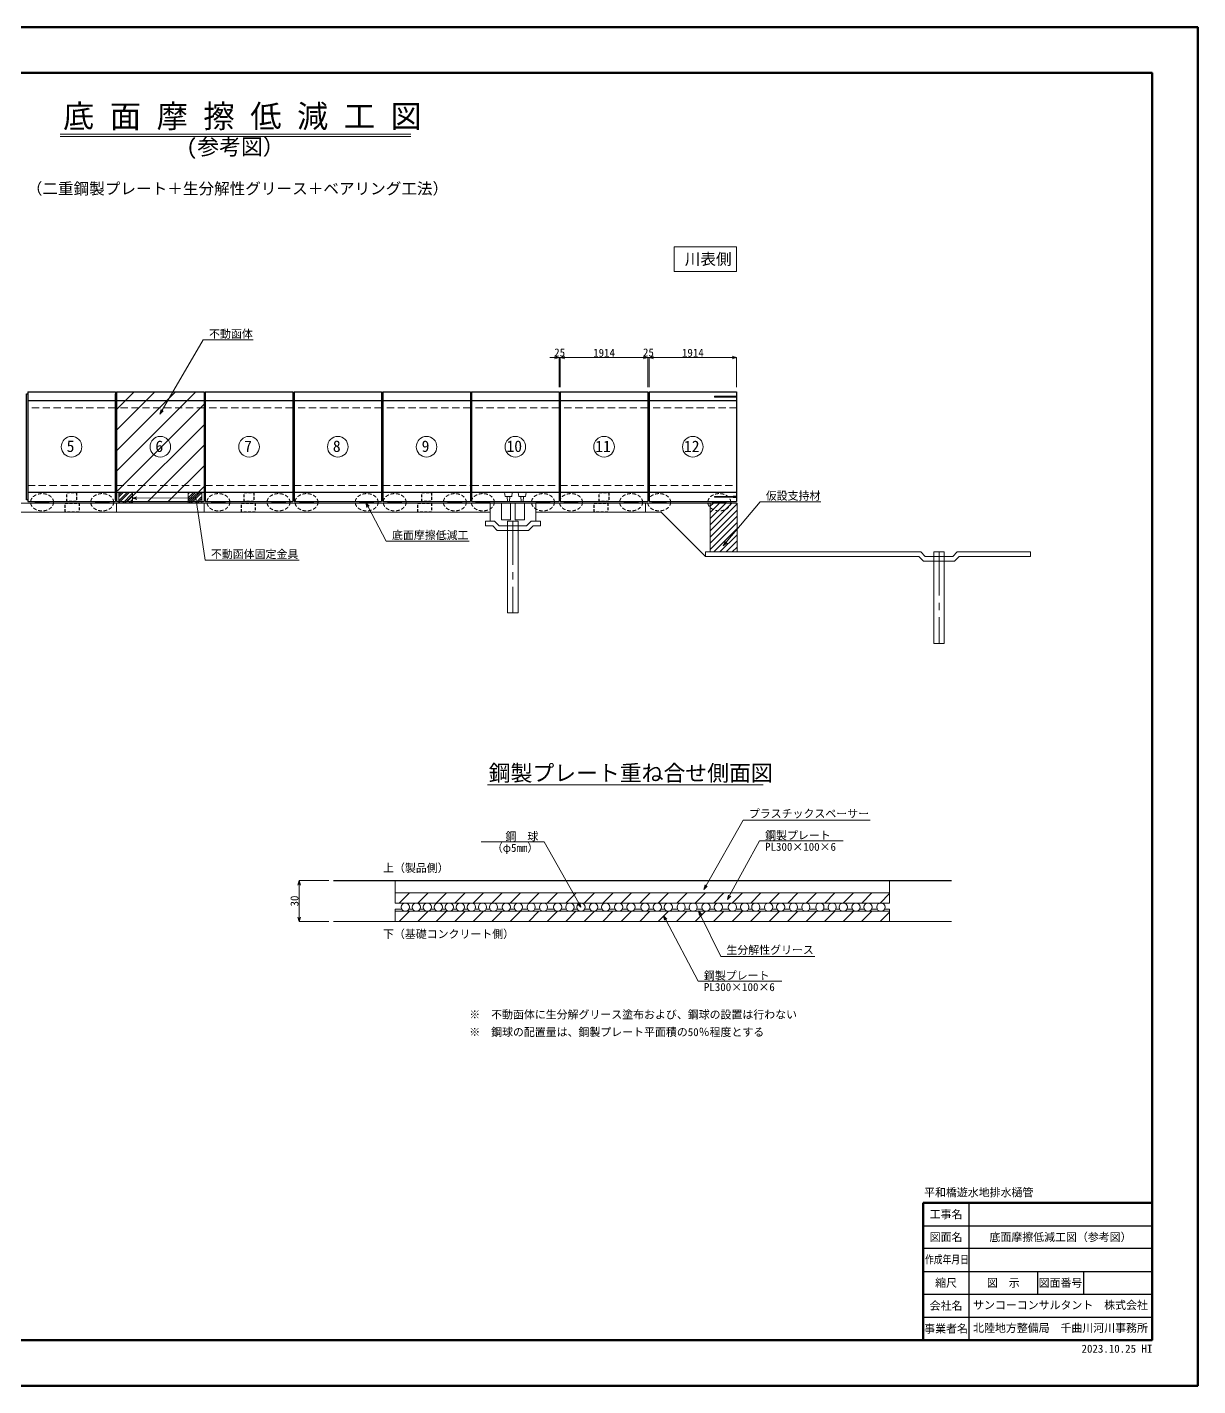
# Model space of a CAD drawing. Header units: millimetres. Extents: x 0 to 42050, y 0 to 29700.
# Drawn here: x 16474 to 42050, y 0 to 29700 of the extents above; entities that cross this region are included whole.
import ezdxf
from ezdxf import colors
from ezdxf.entities.mleader import LeaderData, LeaderLine
from ezdxf.enums import TextEntityAlignment as Align
from ezdxf.math import Vec2, Vec3

# ---------------------------------------------------------------- set-up
doc = ezdxf.new("R2010")
doc.units = ezdxf.units.MM
doc.header["$LTSCALE"] = 50
for name, pattern in [('CENTER2', [28.575, 19.05, -3.175, 3.175, -3.175]), ('HIDDEN', [9.525, 6.35, -3.175]), ('HIDDEN2', [4.7625, 3.175, -1.5875])]:
    doc.linetypes.add(name, pattern=pattern)
for name, color, linetype, lineweight in [('0その他', 7, 'Continuous', 13), ('0タイトル', 7, 'Continuous', 13), ('0中心線', 7, 'CENTER2', 5), ('0寸法', 7, 'Continuous', 5), ('0文字', 41, 'Continuous', 5), ('1Pca-BOX', 3, 'Continuous', 25), ('1アンカーボルト孔', 30, 'Continuous', 13), ('1グラウトホール', 1, 'HIDDEN2', 25), ('2均し基礎コンクリート', 140, 'Continuous', 13), ('2現場打ち・増しコン', 1, 'HIDDEN2', 13), ('2遮水・可とう矢板', 43, 'Continuous', 13), ('3FBゴム', 181, 'Continuous', 25), ('3機械式継手', 220, 'Continuous', 13), ('3金具', 243, 'Continuous', 13), ('D-TTL', 2, 'Continuous', 50), ('D-TTL-FRAM', 2, 'Continuous', 50), ('D-TTL-LINE', 7, 'Continuous', 25), ('D-TTL-TXT', 7, 'Continuous', 25)]:
    doc.layers.add(name, color=color, linetype=linetype, lineweight=lineweight)
doc.styles.add('寸法文字', font='MS Gothic.ttf')
doc.dimstyles.new('1／3', dxfattribs={"dimscale": 50, "dimtxt": 3.5, "dimasz": 2, "dimexe": 0, "dimexo": 2, "dimgap": 0.3, "dimtad": 1, "dimdec": 0, "dimlfac": 0.033333, "dimzin": 1, "dimdsep": 46, "dimtxsty": '寸法文字', "dimblk": 'OPEN30', "dimcen": 0.9, "dimclrd": 256, "dimclre": 256, "dimclrt": 256, "dimadec": 0, "dimazin": 0, "dimtfac": 1, "dimtdec": 0, "dimtmove": 0, "dimatfit": 3, "dimldrblk": 'OPEN30', "dimfxl": 1, "dimlwd": -1, "dimlwe": -1, "dimarcsym": 0})
doc.dimstyles.new('1／50', dxfattribs={"dimscale": 50, "dimtxt": 3.5, "dimasz": 2, "dimexe": 0, "dimexo": 2, "dimgap": 0.3, "dimtad": 1, "dimdec": 1, "dimzin": 9, "dimdsep": 46, "dimtxsty": '寸法文字', "dimblk": 'OPEN30', "dimcen": 2.5, "dimclrd": 256, "dimclre": 256, "dimclrt": 256, "dimadec": 0, "dimazin": 0, "dimtfac": 1, "dimtdec": 1, "dimtmove": 2, "dimatfit": 2, "dimldrblk": 'OPEN30', "dimfxl": 1, "dimlwd": -1, "dimlwe": -1, "dimarcsym": 0})

# ---------------------------------------------------------------- blocks, each defined once
blk = doc.blocks.new('_Open30')
at = {"color": 0, "linetype": 'ByBlock', "lineweight": -2}
for p, q in [((-1, 0.27), (0, 0)), ((0, 0), (-1, -0.27)), ((0, 0), (-1, 0))]:
    blk.add_line(p, q, dxfattribs=at)
blk = doc.blocks.new('*D2')
at = {"layer": '0寸法', "transparency": 16777216}
for p, q in [((23067, 11048), (22417, 11048)), ((22417, 10248), (22417, 10948)), ((23067, 10148), (22417, 10148))]:
    blk.add_line(p, q, dxfattribs=at)
at = {"layer": 'Defpoints', "color": 0, "transparency": 16777216}
for p in [(22417, 11048), (23167, 11048), (23167, 10148)]:
    blk.add_point(p, dxfattribs=at)
at = {"layer": '0寸法', "transparency": 16777216, "xscale": 100, "yscale": 100, "zscale": 100}
for p, rotation in [((22417, 11048), 90), ((22417, 10148), 270)]:
    blk.add_blockref('_Open30', p, dxfattribs=dict(at, rotation=rotation))
at = {"layer": '0寸法', "transparency": 16777216, "insert": (22315, 10598), "char_height": 175, "attachment_point": 5, "rotation": 90, "style": '寸法文字'}
blk.add_mtext('30', dxfattribs=at)
blk = doc.blocks.new('*D7')
at = {"layer": '0寸法', "transparency": 16777216}
for p, q in [((30060, 21828), (30060, 22478)), ((30160, 22478), (31874, 22478)), ((31974, 21828), (31974, 22478))]:
    blk.add_line(p, q, dxfattribs=at)
at = {"layer": 'Defpoints', "color": 0, "transparency": 16777216}
for p in [(31974, 22478), (30060, 21728), (31974, 21728)]:
    blk.add_point(p, dxfattribs=at)
at = {"layer": '0寸法', "transparency": 16777216, "xscale": 100, "yscale": 100, "zscale": 100, "rotation": 180}
blk.add_blockref('_Open30', (30060, 22478), dxfattribs=at)
at = {"layer": '0寸法', "transparency": 16777216, "xscale": 100, "yscale": 100, "zscale": 100}
blk.add_blockref('_Open30', (31974, 22478), dxfattribs=at)
at = {"layer": '0寸法', "transparency": 16777216, "insert": (31017, 22581), "char_height": 175, "attachment_point": 5, "style": '寸法文字'}
blk.add_mtext('1914', dxfattribs=at)
blk = doc.blocks.new('*D8')
at = {"layer": '0寸法', "transparency": 16777216}
for p, q in [((29935, 22478), (29835, 22478)), ((30035, 21828), (30035, 22478)), ((30060, 22478), (30035, 22478)), ((30060, 21828), (30060, 22478)), ((30160, 22478), (30260, 22478))]:
    blk.add_line(p, q, dxfattribs=at)
at = {"layer": 'Defpoints', "color": 0, "transparency": 16777216}
for p in [(30035, 22478), (30035, 21728), (30060, 21728)]:
    blk.add_point(p, dxfattribs=at)
at = {"layer": '0寸法', "transparency": 16777216, "xscale": 100, "yscale": 100, "zscale": 100}
blk.add_blockref('_Open30', (30035, 22478), dxfattribs=at)
at = {"layer": '0寸法', "transparency": 16777216, "xscale": 100, "yscale": 100, "zscale": 100, "rotation": 180}
blk.add_blockref('_Open30', (30060, 22478), dxfattribs=at)
at = {"layer": '0寸法', "transparency": 16777216, "insert": (30047, 22588), "char_height": 175, "attachment_point": 5, "style": '寸法文字'}
blk.add_mtext('25', dxfattribs=at)
blk = doc.blocks.new('*D9')
at = {"layer": '0寸法', "transparency": 16777216}
for p, q in [((28121, 21828), (28121, 22478)), ((29935, 22478), (28221, 22478)), ((30035, 21828), (30035, 22478))]:
    blk.add_line(p, q, dxfattribs=at)
at = {"layer": 'Defpoints', "color": 0, "transparency": 16777216}
for p in [(28121, 22478), (28121, 21728), (30035, 21728)]:
    blk.add_point(p, dxfattribs=at)
at = {"layer": '0寸法', "transparency": 16777216, "xscale": 100, "yscale": 100, "zscale": 100, "rotation": 180}
blk.add_blockref('_Open30', (28121, 22478), dxfattribs=at)
at = {"layer": '0寸法', "transparency": 16777216, "xscale": 100, "yscale": 100, "zscale": 100}
blk.add_blockref('_Open30', (30035, 22478), dxfattribs=at)
at = {"layer": '0寸法', "transparency": 16777216, "insert": (29078, 22581), "char_height": 175, "attachment_point": 5, "style": '寸法文字'}
blk.add_mtext('1914', dxfattribs=at)
blk = doc.blocks.new('*D10')
at = {"layer": '0寸法', "transparency": 16777216}
for p, q in [((27996, 22478), (27896, 22478)), ((28096, 21828), (28096, 22478)), ((28121, 22478), (28096, 22478)), ((28121, 21828), (28121, 22478)), ((28221, 22478), (28321, 22478))]:
    blk.add_line(p, q, dxfattribs=at)
at = {"layer": 'Defpoints', "color": 0, "transparency": 16777216}
for p in [(28096, 22478), (28096, 21728), (28121, 21728)]:
    blk.add_point(p, dxfattribs=at)
at = {"layer": '0寸法', "transparency": 16777216, "xscale": 100, "yscale": 100, "zscale": 100}
blk.add_blockref('_Open30', (28096, 22478), dxfattribs=at)
at = {"layer": '0寸法', "transparency": 16777216, "xscale": 100, "yscale": 100, "zscale": 100, "rotation": 180}
blk.add_blockref('_Open30', (28121, 22478), dxfattribs=at)
at = {"layer": '0寸法', "transparency": 16777216, "insert": (28108, 22588), "char_height": 175, "attachment_point": 5, "style": '寸法文字'}
blk.add_mtext('25', dxfattribs=at)

msp = doc.modelspace()

# ---------------------------------------------------------------- hatches: boundary and pattern name
at = {"layer": '0その他'}
h = msp.add_hatch(dxfattribs=at)
h.set_pattern_fill('ANSI31', color=256, scale=100)
h.set_pattern_definition([(45, (-6164.34, -144240.56), (-224.5064, 224.5064), [])])
h.paths.add_polyline_path([(20339.51, 21728.2), (18425.51, 21728.2), (18425.51, 21528.2), (20339.51, 21528.2)])
h.paths.add_polyline_path([(20339.51, 21528.2), (18425.51, 21528.2), (18425.51, 19588.2), (20339.51, 19588.2)])
h.paths.add_polyline_path([(20339.51, 19588.2), (18444.51, 19588.2), (18444.51, 19328.2), (20339.51, 19328.2)])
h = msp.add_hatch(dxfattribs=at)
h.set_pattern_fill('ANSI31', color=256, scale=30, angle=180)
h.set_pattern_definition([(225, (-364.72, -20076.425), (67.35192, -67.35192), [])])
h.paths.add_polyline_path([(31395.51, 19298.2), (31984.51, 19298.2), (31984.51, 18228.2), (31395.51, 18228.2)])
at = {"layer": '3金具'}
h = msp.add_hatch(dxfattribs=at)
h.set_pattern_fill('ANSI32', color=256, scale=10, angle=90, style=0)
h.set_pattern_definition([(45, (76925.06, 38550.515), (67.35192, -67.35192), []), (45, (76925.06, 38595.42), (67.35192, -67.35192), [])])
h.paths.add_polyline_path([(18475.51, 19528.2), (18775.51, 19528.2), (18775.51, 19298.2), (18475.51, 19298.2)])
h = msp.add_hatch(dxfattribs=at)
h.set_pattern_fill('ANSI32', color=256, scale=10, angle=90, style=0)
h.set_pattern_definition([(45, (77432.06, 38550.515), (67.35192, -67.35192), []), (45, (77432.06, 38595.42), (67.35192, -67.35192), [])])
h.paths.add_polyline_path([(20289.51, 19528.2), (19989.51, 19528.2), (19989.51, 19298.2), (20289.51, 19298.2)])
at = {"layer": '3金具', "lineweight": 9}
h = msp.add_hatch(dxfattribs=at)
h.set_pattern_fill('ANSI31', color=256, scale=90, style=0)
h.set_pattern_definition([(45, (-27627, -14601.83), (-202.0558, 202.0558), [])])
h.paths.add_polyline_path([(26317.25, 10372.81), (24517.25, 10372.81), (24517.25, 10147.81), (26317.25, 10147.81)])
h.paths.add_polyline_path([(35317.25, 10372.81), (26317.25, 10372.81), (26317.25, 10147.81), (35317.25, 10147.81)])
h.paths.add_polyline_path([(35317.25, 10777.81), (26317.25, 10777.81), (26317.25, 10552.81), (35317.25, 10552.81)])
h.paths.add_polyline_path([(26317.25, 10777.81), (24517.25, 10777.81), (24517.25, 10552.81), (26317.25, 10552.81)])

# ---------------------------------------------------------------- linework, layer by layer
at = {"layer": '0その他'}
msp.add_lwpolyline([(31395.51, 19298.2), (31395.51, 18228.2), (31984.51, 18228.2), (31984.51, 19298.2)], close=True, dxfattribs=at)
at = {"layer": '0その他', "linetype": 'HIDDEN2', "ltscale": 0.5, "extrusion": (0, 0, -1)}
for centre in [(16799.51, 19315.2), (18113.51, 19315.2), (20651.51, 19315.2), (21965.51, 19315.2), (22577.51, 19315.2), (23891.51, 19315.2), (24503.51, 19315.2), (25817.51, 19315.2), (26429.51, 19315.2), (27743.51, 19315.2), (28355.51, 19315.2), (29669.51, 19315.2), (30281.51, 19315.2), (31595.51, 19315.2)]:
    msp.add_ellipse(centre, major_axis=(250.51, 0), ratio=0.75351815, dxfattribs=at)
at = {"layer": '0タイトル'}
for p, q in [((17193.66, 27361.41), (24856.34, 27361.41)), ((17193.66, 27311.41), (24856.34, 27311.41)), ((32551.13, 13137.43), (26527.92, 13137.43))]:
    msp.add_line(p, q, dxfattribs=at)
at = {"layer": '0中心線', "ltscale": 0.1}
for p, q in [((31973.51, 21623.2), (31491.51, 21623.2)), ((31973.51, 19433.2), (31491.51, 19433.2))]:
    msp.add_line(p, q, dxfattribs=at)
at = {"layer": '0中心線'}
for p, q in [((27086.51, 18898.2), (27086.51, 16898.2)), ((36395.81, 18228.2), (36395.81, 16228.2))]:
    msp.add_line(p, q, dxfattribs=at)
at = {"layer": '0文字'}
msp.add_lwpolyline([(30606.64, 24894.81), (31973.51, 24894.81), (31973.51, 24357.73), (30606.64, 24357.73)], close=True, dxfattribs=at)
for centre in [(17443.51, 20528.2), (19382.51, 20528.2), (21321.51, 20528.2), (23260.51, 20528.2), (25199.51, 20528.2), (27138.51, 20528.2), (29077.51, 20528.2), (31016.51, 20528.2)]:
    msp.add_circle(centre, 225, dxfattribs=at)
at = {"layer": '1Pca-BOX'}
for p, q in [((16486.51, 21728.2), (18400.51, 21728.2)), ((16486.51, 21728.2), (16486.51, 19328.2)), ((18400.51, 21728.2), (18400.51, 19328.2)), ((18425.51, 21728.2), (20339.51, 21728.2)), ((18425.51, 21728.2), (18425.51, 19328.2)), ((20339.51, 21728.2), (20339.51, 19328.2)), ((20364.51, 21728.2), (22278.51, 21728.2)), ((20364.51, 21728.2), (20364.51, 19328.2)), ((22278.51, 21728.2), (22278.51, 19328.2)), ((22303.51, 21728.2), (24217.51, 21728.2)), ((22303.51, 21728.2), (22303.51, 19328.2)), ((24217.51, 21728.2), (24217.51, 19328.2)), ((24242.51, 21728.2), (26156.51, 21728.2)), ((24242.51, 21728.2), (24242.51, 19328.2)), ((26156.51, 21728.2), (26156.51, 19328.2)), ((26181.51, 21728.2), (28095.51, 21728.2)), ((26181.51, 21728.2), (26181.51, 19328.2)), ((28095.51, 21728.2), (28095.51, 19328.2)), ((28120.51, 21728.2), (30034.51, 21728.2)), ((28120.51, 21728.2), (28120.51, 19328.2)), ((30034.51, 21728.2), (30034.51, 19328.2)), ((30059.51, 21728.2), (31973.51, 21728.2)), ((30059.51, 21728.2), (30059.51, 19328.2)), ((31973.51, 21728.2), (31973.51, 19328.2)), ((18400.51, 21528.2), (16486.51, 21528.2)), ((20339.51, 21528.2), (18425.51, 21528.2)), ((22278.51, 21528.2), (20364.51, 21528.2)), ((24217.51, 21528.2), (22303.51, 21528.2)), ((26156.51, 21528.2), (24242.51, 21528.2)), ((28095.51, 21528.2), (26181.51, 21528.2)), ((30034.51, 21528.2), (28120.51, 21528.2)), ((31973.51, 21528.2), (30059.51, 21528.2)), ((18400.51, 19528.2), (16486.51, 19528.2)), ((16486.51, 19328.2), (18400.51, 19328.2)), ((20339.51, 19528.2), (18425.51, 19528.2)), ((18425.51, 19328.2), (20339.51, 19328.2)), ((22278.51, 19528.2), (20364.51, 19528.2)), ((20364.51, 19328.2), (22278.51, 19328.2)), ((24217.51, 19528.2), (22303.51, 19528.2)), ((22303.51, 19328.2), (24217.51, 19328.2)), ((26156.51, 19528.2), (24242.51, 19528.2)), ((24242.51, 19328.2), (26156.51, 19328.2)), ((28095.51, 19528.2), (26181.51, 19528.2)), ((26181.51, 19328.2), (28095.51, 19328.2)), ((30034.51, 19528.2), (28120.51, 19528.2)), ((28120.51, 19328.2), (30034.51, 19328.2)), ((31973.51, 19528.2), (30059.51, 19528.2)), ((30059.51, 19328.2), (31973.51, 19328.2)), ((23167.25, 11047.81), (36667.25, 11047.81))]:
    msp.add_line(p, q, dxfattribs=at)
at = {"layer": '1Pca-BOX', "linetype": 'HIDDEN2', "lineweight": 9}
for p, q in [((18400.51, 21378.2), (16486.51, 21378.2)), ((20339.51, 21378.2), (18425.51, 21378.2)), ((22278.51, 21378.2), (20364.51, 21378.2)), ((24217.51, 21378.2), (22303.51, 21378.2)), ((26156.51, 21378.2), (24242.51, 21378.2)), ((28095.51, 21378.2), (26181.51, 21378.2)), ((30034.51, 21378.2), (28120.51, 21378.2)), ((31973.51, 21378.2), (30059.51, 21378.2)), ((16486.51, 19678.2), (18400.51, 19678.2)), ((18425.51, 19678.2), (20339.51, 19678.2)), ((20364.51, 19678.2), (22278.51, 19678.2)), ((22303.51, 19678.2), (24217.51, 19678.2)), ((24242.51, 19678.2), (26156.51, 19678.2)), ((26181.51, 19678.2), (28095.51, 19678.2)), ((28120.51, 19678.2), (30034.51, 19678.2)), ((30059.51, 19678.2), (31973.51, 19678.2))]:
    msp.add_line(p, q, dxfattribs=at)
at = {"layer": '1アンカーボルト孔', "ltscale": 10}
for p, q in [((26958.51, 19438.2), (26968.51, 19328.2)), ((27258.51, 19438.2), (27268.51, 19328.2))]:
    msp.add_line(p, q, dxfattribs=at)
at = {"layer": '1アンカーボルト孔', "ltscale": 3}
for p, q in [((26968.51, 19328.2), (27008.51, 19328.2)), ((27008.51, 19328.2), (27018.51, 19438.2)), ((27268.51, 19328.2), (27308.51, 19328.2)), ((27308.51, 19328.2), (27318.51, 19438.2))]:
    msp.add_line(p, q, dxfattribs=at)
at = {"layer": '1アンカーボルト孔', "linetype": 'HIDDEN', "ltscale": 3}
for p, q in [((26836.51, 19298.2), (26836.51, 18928.2)), ((27036.51, 19298.2), (27036.51, 18928.2)), ((27136.51, 19298.2), (27136.51, 18928.2)), ((27336.51, 19298.2), (27336.51, 18928.2)), ((26836.51, 18928.2), (27036.51, 18928.2)), ((27136.51, 18928.2), (27336.51, 18928.2))]:
    msp.add_line(p, q, dxfattribs=at)
at = {"layer": '1アンカーボルト孔', "ltscale": 3}
for points in [[(26913.5, 19438.2), (26903.51, 19528.2), (27073.51, 19528.2), (27063.51, 19438.2)], [(27213.5, 19438.2), (27203.51, 19528.2), (27373.51, 19528.2), (27363.51, 19438.2)]]:
    msp.add_lwpolyline(points, close=True, dxfattribs=at)
at = {"layer": '1グラウトホール', "ltscale": 0.4}
for points in [[(17338.51, 19528.2), (17548.51, 19528.2), (17548.51, 19328.2), (17338.51, 19328.2)], [(21216.51, 19528.2), (21426.51, 19528.2), (21426.51, 19328.2), (21216.51, 19328.2)], [(25094.51, 19528.2), (25304.51, 19528.2), (25304.51, 19328.2), (25094.51, 19328.2)], [(28972.51, 19528.2), (29182.51, 19528.2), (29182.51, 19328.2), (28972.51, 19328.2)], [(17306.51, 19298.2), (17606.51, 19298.2), (17606.51, 19098.2), (17306.51, 19098.2)], [(21158.51, 19298.2), (21458.51, 19298.2), (21458.51, 19098.2), (21158.51, 19098.2)], [(25010.51, 19298.2), (25310.51, 19298.2), (25310.51, 19098.2), (25010.51, 19098.2)], [(28862.51, 19298.2), (29162.51, 19298.2), (29162.51, 19098.2), (28862.51, 19098.2)]]:
    msp.add_lwpolyline(points, close=True, dxfattribs=at)
at = {"layer": '2均し基礎コンクリート'}
for p, q in [((9295.81, 19298.2), (31395.51, 19298.2)), ((9602.51, 19098.2), (26586.51, 19098.2)), ((18425.51, 19298.2), (18425.51, 19098.2)), ((20339.51, 19298.2), (20339.51, 19098.2)), ((27586.51, 19098.2), (30325.51, 19098.2)), ((29981.51, 19298.2), (29981.51, 19098.2)), ((30325.51, 19098.2), (31295.51, 18128.2)), ((31395.51, 18228.2), (31295.51, 18228.2)), ((31295.51, 18128.2), (31295.51, 18228.2)), ((35954.39, 18128.2), (31295.51, 18128.2)), ((35954.39, 18128.2), (36054.39, 18028.2)), ((36737.23, 18028.2), (36837.23, 18128.2)), ((38395.81, 18128.2), (36837.23, 18128.2)), ((38395.81, 18228.2), (38295.81, 18228.2)), ((38395.81, 18228.2), (38395.81, 18128.2)), ((36054.39, 18028.2), (36737.23, 18028.2)), ((36667.25, 10147.81), (23167.25, 10147.81))]:
    msp.add_line(p, q, dxfattribs=at)
at = {"layer": '2均し基礎コンクリート', "linetype": 'Continuous'}
for p, q in [((31395.51, 19298.2), (31395.51, 18228.2)), ((35995.81, 18228.2), (31395.51, 18228.2)), ((35995.81, 18228.2), (36095.81, 18128.2)), ((36095.81, 18128.2), (36695.81, 18128.2)), ((36695.81, 18128.2), (36795.81, 18228.2)), ((38295.81, 18228.2), (36795.81, 18228.2))]:
    msp.add_line(p, q, dxfattribs=at)
at = {"layer": '2均し基礎コンクリート'}
msp.add_lwpolyline([(27586.51, 18898.2), (27686.51, 18898.2), (27686.51, 18798.2), (27527.93, 18798.2), (27427.93, 18698.2), (26745.09, 18698.2), (26645.09, 18798.2), (26486.51, 18798.2), (26486.51, 18898.2), (26586.51, 18898.2)], dxfattribs=at)
at = {"layer": '2現場打ち・増しコン', "linetype": 'Continuous'}
for p, q in [((26586.51, 19298.2), (26586.51, 18898.2)), ((27586.51, 19298.2), (26586.51, 19298.2)), ((27586.51, 19298.2), (27586.51, 18898.2))]:
    msp.add_line(p, q, dxfattribs=at)
msp.add_lwpolyline([(26586.51, 18898.2), (26686.51, 18898.2), (26786.51, 18798.2), (27386.51, 18798.2), (27486.51, 18898.2), (27586.51, 18898.2)], dxfattribs=at)
at = {"layer": '2遮水・可とう矢板'}
for p, q in [((26971.51, 18898.2), (26971.51, 16898.2)), ((27201.51, 18898.2), (26971.51, 18898.2)), ((27201.51, 18898.2), (27201.51, 16898.2)), ((36280.81, 18228.2), (36280.81, 16228.2)), ((36280.81, 18228.2), (36510.81, 18228.2)), ((36510.81, 18228.2), (36510.81, 16228.2)), ((26971.51, 16898.2), (27201.51, 16898.2)), ((36280.81, 16228.2), (36510.81, 16228.2))]:
    msp.add_line(p, q, dxfattribs=at)
at = {"layer": '3FBゴム'}
for points in [[(16461.51, 21688.2), (16486.51, 21688.2), (16486.51, 19368.2), (16461.51, 19368.2)], [(18400.51, 21688.2), (18425.51, 21688.2), (18425.51, 19368.2), (18400.51, 19368.2)], [(20364.51, 21688.2), (20339.51, 21688.2), (20339.51, 19368.2), (20364.51, 19368.2)], [(22303.51, 21688.2), (22278.51, 21688.2), (22278.51, 19368.2), (22303.51, 19368.2)], [(24242.51, 21688.2), (24217.51, 21688.2), (24217.51, 19368.2), (24242.51, 19368.2)], [(26181.51, 21688.2), (26156.51, 21688.2), (26156.51, 19368.2), (26181.51, 19368.2)], [(28120.51, 21688.2), (28095.51, 21688.2), (28095.51, 19368.2), (28120.51, 19368.2)], [(30059.51, 21688.2), (30034.51, 21688.2), (30034.51, 19368.2), (30059.51, 19368.2)]]:
    msp.add_lwpolyline(points, close=True, dxfattribs=at)
at = {"layer": '3機械式継手'}
for p, q in [((31896.51, 21631.2), (31491.51, 21631.2)), ((31491.51, 21615.2), (31491.51, 21631.2)), ((31896.51, 21615.2), (31491.51, 21615.2)), ((31896.51, 21609.95), (31896.51, 21636.45)), ((31896.51, 21636.45), (31951.51, 21636.45)), ((31896.51, 21609.95), (31951.51, 21609.95)), ((31955.51, 21635.95), (31951.51, 21636.45)), ((31955.51, 21610.45), (31951.51, 21609.95)), ((31955.51, 21635.95), (31973.51, 21635.95)), ((31955.51, 21610.45), (31973.51, 21610.45)), ((31973.51, 21635.95), (31973.51, 21610.45)), ((31973.51, 21635.95), (31973.51, 21610.45)), ((31896.51, 19441.2), (31491.51, 19441.2)), ((31491.51, 19425.2), (31491.51, 19441.2)), ((31896.51, 19425.2), (31491.51, 19425.2)), ((31896.51, 19419.95), (31896.51, 19446.45)), ((31896.51, 19446.45), (31951.51, 19446.45)), ((31896.51, 19419.95), (31951.51, 19419.95)), ((31955.51, 19445.95), (31951.51, 19446.45)), ((31955.51, 19420.45), (31951.51, 19419.95)), ((31955.51, 19445.95), (31973.51, 19445.95)), ((31955.51, 19420.45), (31973.51, 19420.45)), ((31973.51, 19445.95), (31973.51, 19420.45)), ((31973.51, 19445.95), (31973.51, 19420.45))]:
    msp.add_line(p, q, dxfattribs=at)
at = {"layer": '3機械式継手', "linetype": 'HIDDEN2', "ltscale": 0.6}
for p, q in [((31896.51, 21631.2), (31973.51, 21631.2)), ((31896.51, 21615.2), (31973.51, 21615.2)), ((31941.51, 21615.2), (31941.51, 21631.2)), ((31952.51, 21615.2), (31952.51, 21631.2)), ((31896.51, 19441.2), (31973.51, 19441.2)), ((31896.51, 19425.2), (31973.51, 19425.2)), ((31941.51, 19425.2), (31941.51, 19441.2)), ((31952.51, 19425.2), (31952.51, 19441.2))]:
    msp.add_line(p, q, dxfattribs=at)
at = {"layer": '3金具'}
for p, q in [((16649.51, 19315.2), (16949.51, 19315.2)), ((16649.51, 19309.2), (16949.51, 19309.2)), ((17963.51, 19315.2), (18263.51, 19315.2)), ((17963.51, 19309.2), (18263.51, 19309.2)), ((20501.51, 19315.2), (20801.51, 19315.2)), ((20501.51, 19309.2), (20801.51, 19309.2)), ((21815.51, 19315.2), (22115.51, 19315.2)), ((21815.51, 19309.2), (22115.51, 19309.2)), ((22427.51, 19315.2), (22727.51, 19315.2)), ((22427.51, 19309.2), (22727.51, 19309.2)), ((23741.51, 19315.2), (24041.51, 19315.2)), ((23741.51, 19309.2), (24041.51, 19309.2)), ((24353.51, 19315.2), (24653.51, 19315.2)), ((24353.51, 19309.2), (24653.51, 19309.2)), ((25667.51, 19315.2), (25967.51, 19315.2)), ((25667.51, 19309.2), (25967.51, 19309.2)), ((26279.51, 19315.2), (26579.51, 19315.2)), ((26279.51, 19309.2), (26579.51, 19309.2)), ((27593.51, 19315.2), (27893.51, 19315.2)), ((27593.51, 19309.2), (27893.51, 19309.2)), ((28205.51, 19315.2), (28505.51, 19315.2)), ((28205.51, 19309.2), (28505.51, 19309.2)), ((29519.51, 19315.2), (29819.51, 19315.2)), ((29519.51, 19309.2), (29819.51, 19309.2)), ((30131.51, 19315.2), (30431.51, 19315.2)), ((30131.51, 19309.2), (30431.51, 19309.2)), ((31445.51, 19315.2), (31745.51, 19315.2)), ((31445.51, 19309.2), (31745.51, 19309.2)), ((16649.51, 19304.2), (16949.51, 19304.2)), ((17963.51, 19304.2), (18263.51, 19304.2)), ((20501.51, 19304.2), (20801.51, 19304.2)), ((21815.51, 19304.2), (22115.51, 19304.2)), ((22427.51, 19304.2), (22727.51, 19304.2)), ((23741.51, 19304.2), (24041.51, 19304.2)), ((24353.51, 19304.2), (24653.51, 19304.2)), ((25667.51, 19304.2), (25967.51, 19304.2)), ((26279.51, 19304.2), (26579.51, 19304.2)), ((27593.51, 19304.2), (27893.51, 19304.2)), ((28205.51, 19304.2), (28505.51, 19304.2)), ((29519.51, 19304.2), (29819.51, 19304.2)), ((30131.51, 19304.2), (30431.51, 19304.2)), ((31445.51, 19304.2), (31745.51, 19304.2))]:
    msp.add_line(p, q, dxfattribs=at)
at = {"layer": '3金具', "ltscale": 20}
for p, q in [((24657.17, 10417.81), (24517.25, 10417.81)), ((24517.25, 10417.81), (24517.25, 10147.81)), ((24898.02, 10417.81), (24813.06, 10417.81)), ((25138.86, 10417.81), (25053.9, 10417.81)), ((25379.71, 10417.81), (25294.75, 10417.81)), ((25620.55, 10417.81), (25535.59, 10417.81)), ((25861.4, 10417.81), (25776.44, 10417.81)), ((26102.24, 10417.81), (26017.28, 10417.81)), ((26343.09, 10417.81), (26258.13, 10417.81)), ((26583.93, 10417.81), (26498.97, 10417.81)), ((26863.09, 10417.81), (26739.82, 10417.81)), ((27125.9, 10417.81), (27018.97, 10417.81)), ((27407.48, 10417.81), (27281.78, 10417.81)), ((27676.56, 10417.81), (27563.37, 10417.81)), ((27984.24, 10417.81), (27832.44, 10417.81)), ((28253.31, 10417.81), (28140.13, 10417.81)), ((28494.16, 10417.81), (28409.2, 10417.81)), ((28773.31, 10417.81), (28650.04, 10417.81)), ((29036.13, 10417.81), (28929.2, 10417.81)), ((29317.71, 10417.81), (29192.01, 10417.81)), ((29586.78, 10417.81), (29473.6, 10417.81)), ((29894.47, 10417.81), (29742.67, 10417.81)), ((30163.54, 10417.81), (30050.35, 10417.81)), ((30404.38, 10417.81), (30319.42, 10417.81)), ((30683.54, 10417.81), (30560.27, 10417.81)), ((30946.35, 10417.81), (30839.42, 10417.81)), ((31227.94, 10417.81), (31102.24, 10417.81)), ((31497.01, 10417.81), (31383.82, 10417.81)), ((31804.7, 10417.81), (31652.89, 10417.81)), ((32073.77, 10417.81), (31960.58, 10417.81)), ((32314.61, 10417.81), (32229.65, 10417.81)), ((32593.77, 10417.81), (32470.5, 10417.81)), ((32856.58, 10417.81), (32749.65, 10417.81)), ((33138.16, 10417.81), (33012.46, 10417.81)), ((33407.23, 10417.81), (33294.05, 10417.81)), ((33714.92, 10417.81), (33563.12, 10417.81)), ((33983.99, 10417.81), (33870.81, 10417.81)), ((34224.84, 10417.81), (34139.88, 10417.81)), ((34503.99, 10417.81), (34380.72, 10417.81)), ((34766.8, 10417.81), (34659.88, 10417.81)), ((35048.39, 10417.81), (34922.69, 10417.81)), ((35317.46, 10417.81), (35204.27, 10417.81)), ((35317.25, 10417.81), (35317.25, 10147.81))]:
    msp.add_line(p, q, dxfattribs=at)
at = {"layer": '3金具'}
for points in [[(16949.51, 19328.2), (16649.51, 19328.2), (16649.51, 19298.2), (16949.51, 19298.2)], [(18263.51, 19328.2), (17963.51, 19328.2), (17963.51, 19298.2), (18263.51, 19298.2)], [(18775.51, 19528.2), (18475.51, 19528.2), (18475.51, 19298.2), (18775.51, 19298.2)], [(19989.51, 19528.2), (20289.51, 19528.2), (20289.51, 19298.2), (19989.51, 19298.2)], [(20801.51, 19328.2), (20501.51, 19328.2), (20501.51, 19298.2), (20801.51, 19298.2)], [(22115.51, 19328.2), (21815.51, 19328.2), (21815.51, 19298.2), (22115.51, 19298.2)], [(22727.51, 19328.2), (22427.51, 19328.2), (22427.51, 19298.2), (22727.51, 19298.2)], [(24041.51, 19328.2), (23741.51, 19328.2), (23741.51, 19298.2), (24041.51, 19298.2)], [(24653.51, 19328.2), (24353.51, 19328.2), (24353.51, 19298.2), (24653.51, 19298.2)], [(25967.51, 19328.2), (25667.51, 19328.2), (25667.51, 19298.2), (25967.51, 19298.2)], [(26579.51, 19328.2), (26279.51, 19328.2), (26279.51, 19298.2), (26579.51, 19298.2)], [(27893.51, 19328.2), (27593.51, 19328.2), (27593.51, 19298.2), (27893.51, 19298.2)], [(28505.51, 19328.2), (28205.51, 19328.2), (28205.51, 19298.2), (28505.51, 19298.2)], [(29819.51, 19328.2), (29519.51, 19328.2), (29519.51, 19298.2), (29819.51, 19298.2)], [(30431.51, 19328.2), (30131.51, 19328.2), (30131.51, 19298.2), (30431.51, 19298.2)], [(31745.51, 19328.2), (31445.51, 19328.2), (31445.51, 19298.2), (31745.51, 19298.2)], [(24517.25, 10372.81), (35317.25, 10372.81), (35317.25, 10147.81), (24517.25, 10147.81)]]:
    msp.add_lwpolyline(points, close=True, dxfattribs=at)
for points in [[(35317.25, 11047.81), (35317.25, 10552.81), (24517.25, 10552.81), (24517.25, 11047.81)], [(24517.25, 11047.81), (35317.25, 11047.81)], [(35317.25, 10777.81), (24517.25, 10777.81)]]:
    msp.add_lwpolyline(points, dxfattribs=at)
at = {"layer": '3金具', "ltscale": 20}
for centre in [(24735.11, 10462.81), (24975.96, 10462.81), (25216.8, 10462.81), (25457.65, 10462.81), (25698.49, 10462.81), (25939.34, 10462.81), (26180.18, 10462.81), (26421.03, 10462.81), (26661.87, 10462.81), (26941.03, 10462.81), (27203.84, 10462.81), (27485.43, 10462.81), (27754.5, 10462.81), (28062.19, 10462.81), (28331.26, 10462.81), (28572.1, 10462.81), (28851.26, 10462.81), (29114.07, 10462.81), (29395.65, 10462.81), (29664.72, 10462.81), (29972.41, 10462.81), (30241.48, 10462.81), (30482.33, 10462.81), (30761.48, 10462.81), (31024.29, 10462.81), (31305.88, 10462.81), (31574.95, 10462.81), (31882.64, 10462.81), (32151.71, 10462.81), (32392.55, 10462.81), (32671.71, 10462.81), (32934.52, 10462.81), (33216.11, 10462.81), (33485.18, 10462.81), (33792.86, 10462.81), (34061.93, 10462.81), (34302.78, 10462.81), (34581.93, 10462.81), (34844.75, 10462.81), (35126.33, 10462.81)]:
    msp.add_circle(centre, 90, dxfattribs=at)
at = {"layer": 'D-TTL'}
for points in [[(0, 0), (42050, 0), (42050, 29700), (0, 29700)], [(1000, 1000), (41050, 1000), (41050, 28700), (1000, 28700)]]:
    msp.add_lwpolyline(points, close=True, dxfattribs=at)
at = {"layer": 'D-TTL-FRAM'}
for p, q in [((36050, 4000), (41050, 4000)), ((36050, 1000), (36050, 4000)), ((41050, 4000), (41050, 1000)), ((41050, 1000), (36050, 1000))]:
    msp.add_line(p, q, dxfattribs=at)
at = {"layer": 'D-TTL-LINE'}
for p, q in [((37050, 4000), (37050, 1000)), ((36050, 3500), (41050, 3500)), ((41050, 3000), (36050, 3000)), ((36050, 2500), (41050, 2500)), ((38550, 2500), (38550, 2000)), ((39550, 2500), (39550, 2000)), ((41050, 2000), (36050, 2000)), ((36050, 1500), (41050, 1500))]:
    msp.add_line(p, q, dxfattribs=at)

# ---------------------------------------------------------------- texts
at = {"layer": '0タイトル', "style": '寸法文字'}
for s, height, p in [('底 面 摩 擦 低 減 工 図', 500, (17258.94, 27503.08)), ('鋼製プレート重ね合せ側面図', 350, (26556.68, 13221.09))]:
    msp.add_text(s, height=height, dxfattribs=at).set_placement(p)
for s, height, p in [('(参考図）', 350, (21025, 26805.84)), ('（二重鋼製プレート＋生分解性グリース＋ベアリング工法）', 250, (21068.52, 25971.41))]:
    msp.add_text(s, height=height, dxfattribs=at).set_placement(p, align=Align.BOTTOM_CENTER)
at = {"layer": '0文字', "style": '寸法文字'}
for s, height, p in [('川表側', 250, (30841.08, 24506.14)), ('下（基礎コンクリート側）', 175, (24247.39, 9787.81)), ('※\u3000不動函体に生分解グリース塗布および、鋼球の設置は行わない', 175, (26132.29, 8027.86)), ('※\u3000鋼球の配置量は、鋼製プレート平面積の50％程度とする', 175, (26132.29, 7644.63))]:
    msp.add_text(s, height=height, dxfattribs=at).set_placement(p)
msp.add_text('上（製品側）', height=175, dxfattribs=at).set_placement((24249.57, 11407.81), align=Align.TOP_LEFT)
at = {"layer": '0文字', "char_height": 250, "attachment_point": 5, "style": '寸法文字'}
for s, insert in [('5', (17420.78, 20537.59)), ('6', (19359.78, 20537.59)), ('7', (21298.78, 20537.59)), ('8', (23237.78, 20537.59)), ('9', (25176.78, 20537.59)), ('10', (27115.78, 20537.59)), ('11', (29054.78, 20537.59)), ('12', (30993.78, 20537.59))]:
    msp.add_mtext(s, dxfattribs=dict(at, insert=insert))
at = {"layer": 'D-TTL-TXT', "style": '寸法文字'}
msp.add_text('平和橋遊水地排水樋管', height=175, dxfattribs=at).set_placement((36069.85, 4087.81), align=Align.BOTTOM_LEFT)
for s, p in [('工事名', (36550, 3750)), ('図面名', (36550, 3250)), ('底面摩擦低減工図（参考図）', (39050, 3250)), ('縮尺', (36550, 2250)), ('図\u3000示', (37800, 2250)), ('図面番号', (39050, 2250)), ('会社名', (36550, 1750)), ('事業者名', (36550, 1250))]:
    msp.add_text(s, height=175, dxfattribs=at).set_placement(p, align=Align.MIDDLE_CENTER)
at = {"layer": 'D-TTL-TXT', "style": '寸法文字', "width": 0.84179}
msp.add_text('作成年月日', height=175, dxfattribs=at).set_placement((36090.32, 2673.41), (37047.49, 2673.41), align=Align.FIT)
at = {"layer": 'D-TTL-TXT', "color": 7, "style": '寸法文字'}
for s, p in [('サンコーコンサルタント\u3000株式会社', (39050, 1764.32)), ('北陸地方整備局  千曲川河川事務所', (39050, 1264.32))]:
    msp.add_text(s, height=175, dxfattribs=at).set_placement(p, align=Align.MIDDLE_CENTER)
at = {"layer": 'Defpoints', "style": '寸法文字'}
msp.add_text('2023.10.25 HI', height=175, dxfattribs=at).set_placement((41057.54, 723.99), align=Align.RIGHT)

# ---------------------------------------------------------------- dimensions: what is measured, and where the dimension line sits
at = {"layer": '0寸法'}
for base, p1, p2, picture, middle in [((28095.51, 22478.2), (28120.51, 21728.2), (28095.51, 21728.2), '*D10', (28108.01, 22588.2)), ((28120.51, 22478.2), (30034.51, 21728.2), (28120.51, 21728.2), '*D9', (29077.51, 22580.7)), ((30034.51, 22478.2), (30059.51, 21728.2), (30034.51, 21728.2), '*D8', (30047.01, 22588.2)), ((31973.51, 22478.2), (30059.51, 21728.2), (31973.51, 21728.2), '*D7', (31016.51, 22580.7))]:
    dim = msp.add_linear_dim(base=base, p1=p1, p2=p2, dimstyle='1／50', dxfattribs=at)
    dim.commit()
    dim.dimension.update_dxf_attribs({"geometry": picture, "text_midpoint": middle})
dim = msp.add_linear_dim(base=(22417.25, 11047.81), p1=(23167.25, 10147.81), p2=(23167.25, 11047.81), angle=90, dimstyle='1／3', dxfattribs=at)
dim.commit()
dim.dimension.update_dxf_attribs({"geometry": '*D2', "text_midpoint": (22314.75, 10597.81)})

# ---------------------------------------------------------------- leaders
at = {"layer": '0文字'}
ml = msp.add_multileader_mtext('Standard', dxfattribs=at)
ml.set_content('不動函体', color=256, style='寸法文字')
ml.set_leader_properties(color=256, linetype='ByLayer', lineweight=-1)
ml.set_arrow_properties(name='OPEN30')
ml.build(insert=Vec2(0, 0))
ml.multileader.update_dxf_attribs({"text_left_attachment_type": 5, "text_right_attachment_type": 5, "dogleg_length": 0.5, "arrow_head_size": 100, "scale": 50})
ctx = ml.context
ctx.base_point, ctx.scale, ctx.char_height, ctx.arrow_head_size, ctx.landing_gap_size, ctx.plane_origin = Vec3(20347.02, 22861.99), 50, 175, 100, 100, Vec3(19314.77, 21558.11)
ctx.left_attachment, ctx.right_attachment = 5, 5
notes = []
notes.append((ctx, [(0, (1, 1, 0), (20322.02, 22861.99), (1, 0), 25, [(0, [(19373.96, 21241.48)], 0, [])])]))
ctx.mtext.insert, ctx.mtext.flow_direction = Vec3(20447.02, 23081.76), 5
ml = msp.add_multileader_mtext('Standard', dxfattribs=at)
ml.set_content('不動函体固定金具', color=256, style='寸法文字')
ml.set_leader_properties(color=256, linetype='ByLayer', lineweight=-1)
ml.set_arrow_properties(name='OPEN30')
ml.build(insert=Vec2(0, 0))
ml.multileader.update_dxf_attribs({"text_left_attachment_type": 5, "text_right_attachment_type": 5, "dogleg_length": 0.5, "arrow_head_size": 100, "scale": 50})
ctx = ml.context
ctx.base_point, ctx.scale, ctx.char_height, ctx.arrow_head_size, ctx.landing_gap_size, ctx.plane_origin = Vec3(20388.44, 18048.7), 50, 175, 100, 100, Vec3(20057.61, 16937.55)
ctx.left_attachment, ctx.right_attachment = 5, 5
notes.append((ctx, [(0, (1, 1, 0), (20363.44, 18048.7), (1, 0), 25, [(1, [(18772.03, 19404.09), (20155.68, 19414.4)], 0, [])])]))
ctx.mtext.insert, ctx.mtext.flow_direction = Vec3(20488.44, 18268.47), 5
ml = msp.add_multileader_mtext('Standard', dxfattribs=at)
ml.set_content('仮設支持材', color=256, style='寸法文字')
ml.set_leader_properties(color=256, linetype='ByLayer', lineweight=-1)
ml.set_arrow_properties(name='OPEN30')
ml.build(insert=Vec2(0, 0))
ml.multileader.update_dxf_attribs({"text_left_attachment_type": 5, "text_right_attachment_type": 5, "dogleg_length": 0.5, "arrow_head_size": 100, "scale": 50})
ctx = ml.context
ctx.base_point, ctx.scale, ctx.char_height, ctx.arrow_head_size, ctx.landing_gap_size, ctx.plane_origin = Vec3(32511.26, 19323.4), 50, 175, 100, 100, Vec3(31809.37, 18252.92)
ctx.left_attachment, ctx.right_attachment = 5, 5
notes.append((ctx, [(0, (1, 1, 0), (32486.26, 19323.4), (1, 0), 25, [(0, [(31679.51, 18365.06)], 0, [])])]))
ctx.mtext.insert, ctx.mtext.flow_direction = Vec3(32611.26, 19543.17), 5
ml = msp.add_multileader_mtext('Standard', dxfattribs=at)
ml.set_content('底面摩擦低減工', color=256, style='寸法文字')
ml.set_leader_properties(color=256, linetype='ByLayer', lineweight=-1)
ml.set_arrow_properties(name='OPEN30')
ml.build(insert=Vec2(0, 0))
ml.multileader.update_dxf_attribs({"text_left_attachment_type": 5, "text_right_attachment_type": 5, "dogleg_length": 0.5, "arrow_head_size": 100, "scale": 50})
ctx = ml.context
ctx.base_point, ctx.scale, ctx.char_height, ctx.arrow_head_size, ctx.landing_gap_size, ctx.plane_origin = Vec3(24344.76, 18460.65), 50, 175, 100, 100, Vec3(23847.22, 17530.08)
ctx.left_attachment, ctx.right_attachment = 5, 5
notes.append((ctx, [(0, (1, 1, 0), (24319.76, 18460.65), (1, 0), 25, [(0, [(23873.88, 19302.2)], 0, [])])]))
ctx.mtext.insert, ctx.mtext.flow_direction = Vec3(24444.76, 18681.31), 5
ml = msp.add_multileader_mtext('Standard', dxfattribs=at)
ml.set_content('\\A1;{\\C41;プラスチックスペーサー}', color=256, style='寸法文字')
ml.set_leader_properties(color=256, linetype='ByLayer', lineweight=-1)
ml.set_arrow_properties(name='OPEN30')
ml.build(insert=Vec2(0, 0))
ml.multileader.update_dxf_attribs({"text_left_attachment_type": 5, "text_right_attachment_type": 5, "dogleg_length": 0.5, "arrow_head_size": 100, "scale": 50})
ctx = ml.context
ctx.base_point, ctx.scale, ctx.char_height, ctx.arrow_head_size, ctx.landing_gap_size, ctx.plane_origin = Vec3(32141.08, 12366.8), 50, 175, 100, 100, Vec3(31364.18, 10735.74)
ctx.left_attachment, ctx.right_attachment = 5, 5
notes.append((ctx, [(1, (1, 1, 0), (32116.08, 12366.8), (1, 0), 25, [(0, [(31257.87, 10849.82)], 0, [])])]))
ctx.mtext.insert, ctx.mtext.flow_direction = Vec3(32241.08, 12595.46), 5
ml = msp.add_multileader_mtext('Standard', dxfattribs=at)
ml.set_content('\\A1;{\\C41;鋼\u3000球\\P\\A0;（φ5mm）}', color=256, style='寸法文字')
ml.set_leader_properties(color=256, linetype='ByLayer', lineweight=-1)
ml.set_arrow_properties(name='OPEN30')
ml.build(insert=Vec2(0, 0))
ml.multileader.update_dxf_attribs({"text_left_attachment_type": 6, "text_right_attachment_type": 6, "dogleg_length": 0.5, "arrow_head_size": 100, "scale": 50})
ctx = ml.context
ctx.base_point, ctx.scale, ctx.char_height, ctx.arrow_head_size, ctx.landing_gap_size, ctx.plane_origin = Vec3(26828.05, 11888.06), 50, 175, 100, 100, Vec3(27245.81, 10348.24)
ctx.left_attachment, ctx.right_attachment, ctx.text_align_type = 6, 6, 2
notes.append((ctx, [(0, (1, 1, 0), (27766.37, 11888.06), (-1, 0), 25, [(0, [(28572.1, 10462.81)], 0, [])])]))
ctx.mtext.insert, ctx.mtext.alignment, ctx.mtext.line_spacing_factor, ctx.mtext.flow_direction = Vec3(27641.37, 12098.06), 3, 0.857143, 5
ml = msp.add_multileader_mtext('Standard', dxfattribs=at)
ml.set_content('\\A1;{\\C41;鋼製プレート\\P\\A0;PL300×100×6}', color=256, style='寸法文字')
ml.set_leader_properties(color=256, linetype='ByLayer', lineweight=-1)
ml.set_arrow_properties(name='OPEN30')
ml.build(insert=Vec2(0, 0))
ml.multileader.update_dxf_attribs({"text_left_attachment_type": 6, "text_right_attachment_type": 6, "dogleg_length": 0.5, "arrow_head_size": 100, "scale": 50})
ctx = ml.context
ctx.base_point, ctx.scale, ctx.char_height, ctx.arrow_head_size, ctx.landing_gap_size, ctx.plane_origin = Vec3(32496.63, 11910.82), 50, 175, 100, 100, Vec3(31766.8, 10360.74)
ctx.left_attachment, ctx.right_attachment = 6, 6
notes.append((ctx, [(1, (1, 1, 0), (32471.63, 11910.82), (1, 0), 25, [(0, [(31772.82, 10627.78)], 0, [])])]))
ctx.mtext.insert, ctx.mtext.line_spacing_factor, ctx.mtext.flow_direction = Vec3(32596.63, 12120.82), 0.857143, 5
ml = msp.add_multileader_mtext('Standard', dxfattribs=at)
ml.set_content('\\A1;{\\C41;鋼製プレート\\P\\A0;PL300×100×6}', color=256, style='寸法文字')
ml.set_leader_properties(color=256, linetype='ByLayer', lineweight=-1)
ml.set_arrow_properties(name='OPEN30')
ml.build(insert=Vec2(0, 0))
ml.multileader.update_dxf_attribs({"text_left_attachment_type": 6, "text_right_attachment_type": 6, "dogleg_length": 0.5, "arrow_head_size": 100, "scale": 50})
ctx = ml.context
ctx.base_point, ctx.scale, ctx.char_height, ctx.arrow_head_size, ctx.landing_gap_size, ctx.plane_origin = Vec3(31159.86, 8844.66), 50, 175, 100, 100, Vec3(30234.87, 8069.75)
ctx.left_attachment, ctx.right_attachment = 6, 6
notes.append((ctx, [(1, (1, 1, 0), (31134.86, 8844.66), (1, 0), 25, [(0, [(30377.4, 10277.56)], 0, [])])]))
ctx.mtext.insert, ctx.mtext.line_spacing_factor, ctx.mtext.flow_direction = Vec3(31259.86, 9054.66), 0.857143, 5
ml = msp.add_multileader_mtext('Standard', dxfattribs=at)
ml.set_content('\\A1;{\\C41;生分解性グリース}', color=256, style='寸法文字')
ml.set_leader_properties(color=256, linetype='ByLayer', lineweight=-1)
ml.set_arrow_properties(name='OPEN30')
ml.build(insert=Vec2(0, 0))
ml.multileader.update_dxf_attribs({"text_left_attachment_type": 5, "text_right_attachment_type": 5, "dogleg_length": 0.5, "arrow_head_size": 100, "scale": 50})
ctx = ml.context
ctx.base_point, ctx.scale, ctx.char_height, ctx.arrow_head_size, ctx.landing_gap_size, ctx.plane_origin = Vec3(31651.53, 9387.62), 50, 175, 100, 100, Vec3(31044.7, 7993.82)
ctx.left_attachment, ctx.right_attachment = 5, 5
notes.append((ctx, [(1, (1, 1, 0), (31626.53, 9387.62), (1, 0), 25, [(0, [(31142.71, 10381.85)], 0, [])])]))
ctx.mtext.insert, ctx.mtext.flow_direction = Vec3(31751.53, 9615.39), 5
for ctx, leaders in notes:
    for number, flags, end, landing, length, lines in leaders:
        leader = LeaderData()
        leader.index, (leader.has_last_leader_line, leader.has_dogleg_vector, leader.attachment_direction) = number, flags
        leader.last_leader_point, leader.dogleg_vector, leader.dogleg_length = Vec3(end), Vec3(landing), length
        for number, points, colour, breaks in lines:
            line = LeaderLine()
            line.index, line.vertices, line.color, line.breaks = number, Vec3.list(points), colors.encode_raw_color(colour), breaks
            leader.lines.append(line)
        ctx.leaders.append(leader)

doc.saveas('drawing.dxf')
